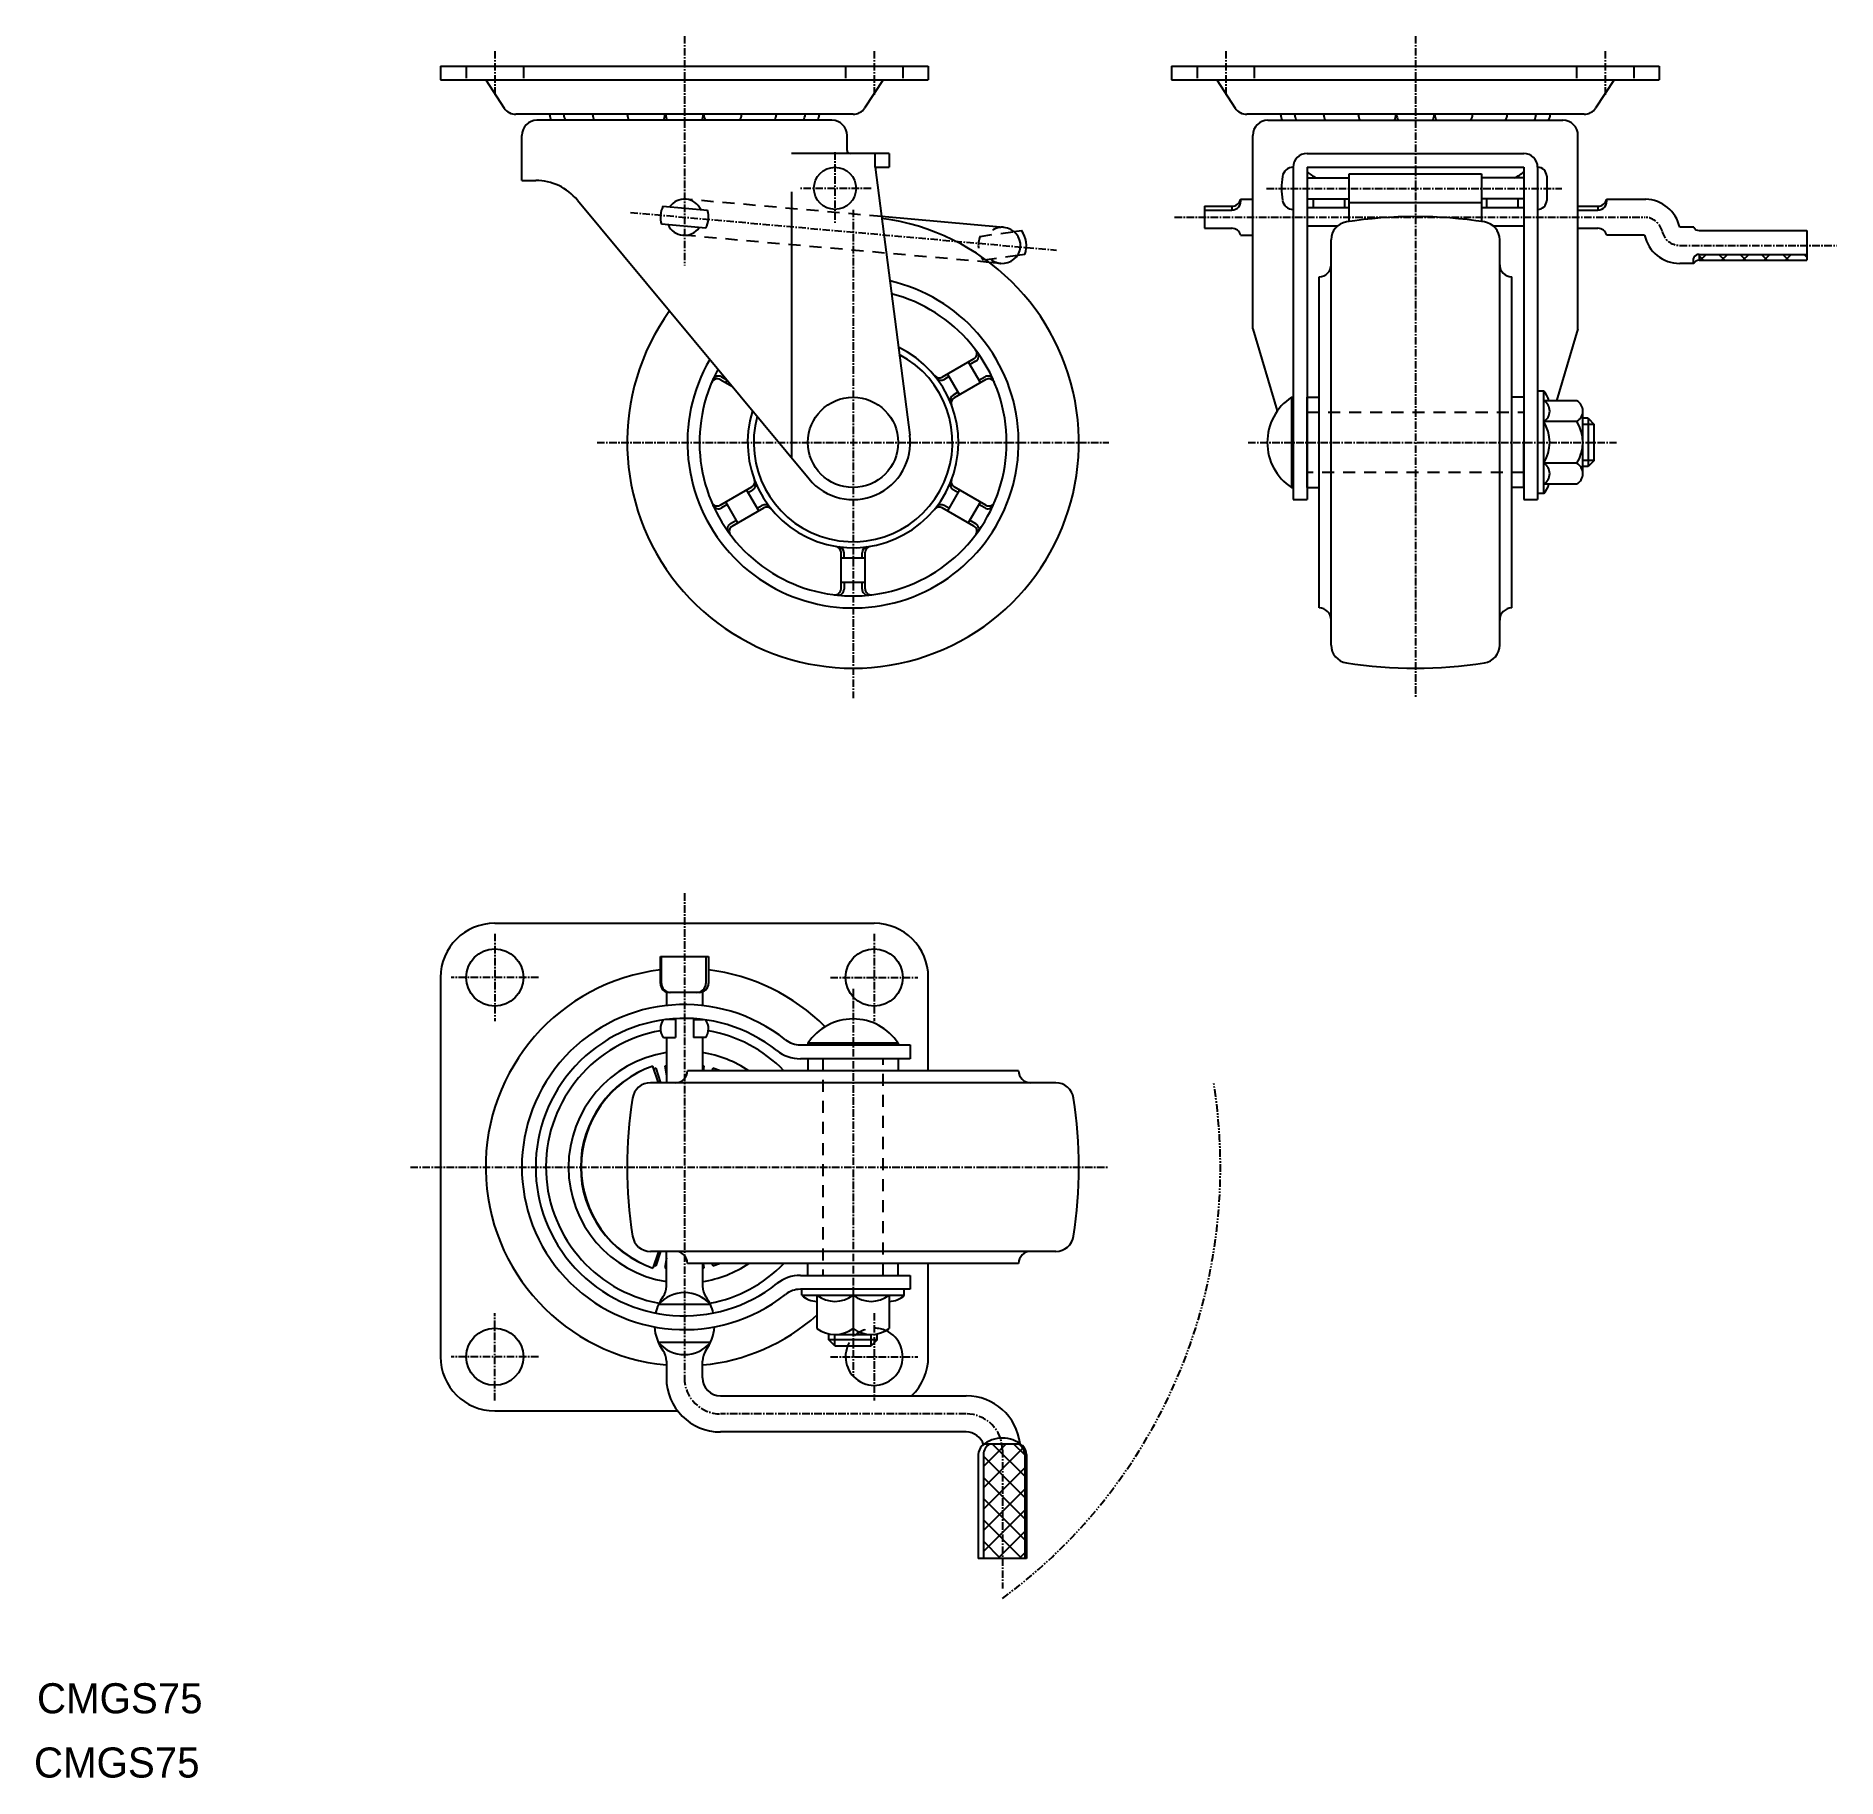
# Model space of a CAD drawing. Extents: x 0 to 299, y 0 to 289.
import ezdxf

# ---------------------------------------------------------------- set-up
doc = ezdxf.new("R2010")
doc.units = 0
for name, pattern in [('CENTER', [2, 1.25, -0.25, 0.25, -0.25]), ('DASHED', [3.5, 2, -1.5]), ('PHANTOM', [2.5, 1.25, -0.25, 0.25, -0.25, 0.25, -0.25])]:
    doc.linetypes.add(name, pattern=pattern)
doc.layers.get('0').update_dxf_attribs({"linetype": 'CONTINUOUS'})
doc.layers.add('CENTER', color=1, linetype='CENTER')

msp = doc.modelspace()

# ---------------------------------------------------------------- linework, layer by layer
at = {"color": 7, "linetype": 'CONTINUOUS'}
for p, q in [((67.51, 284.27), (67.51, 281.97)), ((67.51, 284.27), (148.51, 284.27)), ((148.51, 284.27), (148.51, 281.97)), ((188.89, 284.27), (188.89, 281.97)), ((188.89, 284.27), (269.89, 284.27)), ((269.89, 284.27), (269.89, 281.97)), ((67.51, 281.97), (148.51, 281.97)), ((75.01, 281.97), (78.09, 277.31)), ((141.01, 281.97), (137.93, 277.31)), ((188.89, 281.97), (269.89, 281.97)), ((196.39, 281.97), (199.47, 277.31)), ((262.39, 281.97), (259.31, 277.31)), ((136.01, 276.27), (80.01, 276.27)), ((132.51, 275.27), (83.51, 275.27)), ((257.39, 276.27), (201.39, 276.27)), ((204.89, 275.27), (253.89, 275.27)), ((81.01, 265.27), (81.01, 272.77)), ((135.01, 270.27), (135.01, 272.77)), ((202.39, 240.62), (202.39, 272.77)), ((256.39, 240.62), (256.39, 272.77)), ((142.01, 269.77), (125.81, 269.77)), ((139.66, 267.47), (139.66, 269.77)), ((142.01, 269.77), (142.01, 267.47)), ((211.39, 269.77), (247.39, 269.77)), ((139.66, 267.47), (142.01, 267.47)), ((139.66, 267.47), (145.43, 223)), ((209.09, 267.47), (209.09, 212.27)), ((211.39, 267.47), (247.39, 267.47)), ((211.39, 267.47), (211.39, 212.27)), ((218.39, 258.46), (218.39, 266.37)), ((218.39, 266.37), (240.39, 266.37)), ((240.39, 266.37), (240.39, 258.46)), ((247.39, 267.47), (247.39, 212.27)), ((249.69, 267.47), (249.69, 212.27)), ((81.01, 265.27), (83.31, 265.27)), ((125.81, 263.4), (125.81, 219.18)), ((211.39, 265.72), (218.39, 265.72)), ((247.39, 265.72), (240.39, 265.72)), ((251.19, 265.97), (251.19, 261.97)), ((90.24, 262.02), (128.7, 215.7)), ((104.45, 261), (111.84, 260.34)), ((194.39, 261), (194.39, 257.35)), ((194.39, 261), (198.89, 261)), ((194.39, 260.34), (198.89, 260.34)), ((198.89, 261), (198.89, 260.34)), ((200.36, 262.17), (202.39, 262.17)), ((211.39, 262.22), (218.39, 262.22)), ((211.39, 260.77), (218.39, 260.77)), ((212.39, 262.22), (212.39, 260.77)), ((217.59, 262.22), (217.59, 260.77)), ((240.39, 261.57), (218.39, 261.57)), ((247.39, 262.22), (240.39, 262.22)), ((240.39, 260.77), (247.39, 260.77)), ((241.19, 262.22), (241.19, 260.77)), ((246.39, 262.22), (246.39, 260.77)), ((256.39, 261), (259.68, 261)), ((256.39, 260.34), (259.68, 260.34)), ((259.68, 261), (259.68, 260.34)), ((261.14, 262.17), (267.64, 262.17)), ((111.57, 257.35), (104.19, 258.01)), ((161.07, 257.49), (140.72, 259.29)), ((194.39, 257.35), (198.89, 257.35)), ((211.39, 257.77), (216.52, 257.77)), ((242.26, 257.77), (247.39, 257.77)), ((256.39, 257.35), (259.68, 257.35)), ((275.61, 257.5), (273.29, 257.5)), ((162.74, 256.79), (163.96, 256.96)), ((200.36, 256.17), (202.39, 256.17)), ((215.39, 188.12), (215.39, 255.43)), ((243.39, 188.12), (243.39, 255.43)), ((267.44, 256.17), (261.14, 256.17)), ((276.5, 256.96), (294.39, 256.96)), ((294.39, 256.96), (294.39, 252.04)), ((160.54, 251.51), (158.64, 251.68)), ((164.51, 253), (163.3, 252.83)), ((275.61, 251.5), (273.29, 251.5)), ((276.5, 253), (276.5, 252.04)), ((276.5, 253), (294.39, 253)), ((276.5, 252.04), (294.39, 252.04)), ((213.39, 194.27), (213.39, 249.27)), ((245.39, 194.27), (245.39, 249.27)), ((202.39, 240.62), (206.46, 226.99)), ((256.39, 240.62), (252.84, 228.7)), ((156.07, 235.66), (150.82, 232.63)), ((155.15, 235.13), (157.15, 231.67)), ((156.37, 235.26), (155.4, 234.7)), ((113.96, 232.2), (115.97, 231.03)), ((114.16, 232.66), (115.05, 232.14)), ((114.88, 231.67), (115.11, 232.07)), ((151.93, 232.7), (151.14, 232.24)), ((151.68, 233.13), (153.68, 229.67)), ((158.07, 232.2), (152.82, 229.17)), ((156.9, 232.1), (157.87, 232.66)), ((250.69, 230.27), (249.69, 230.27)), ((250.69, 213.27), (250.69, 230.27)), ((153.43, 230.1), (152.64, 229.64)), ((208.82, 229.27), (209.09, 229.27)), ((208.82, 229.27), (208.82, 214.27)), ((211.39, 229.27), (213.39, 229.27)), ((211.39, 214.27), (211.39, 229.27)), ((247.39, 229.27), (245.39, 229.27)), ((247.39, 229.27), (247.39, 221.77)), ((256.19, 228.7), (250.69, 228.7)), ((256.19, 225.24), (250.69, 225.24)), ((257.19, 216.58), (257.19, 226.97)), ((258.09, 225.77), (257.19, 225.77)), ((258.09, 225.77), (259.09, 224.77)), ((258.09, 225.77), (258.09, 217.77)), ((259.09, 218.77), (259.09, 224.77)), ((247.39, 214.27), (247.39, 221.77)), ((125.81, 219.18), (125.81, 219.18)), ((259.09, 218.77), (258.09, 217.77)), ((256.19, 218.31), (250.69, 218.31)), ((258.09, 217.77), (257.19, 217.77)), ((113.96, 211.35), (119.2, 214.38)), ((120.34, 210.42), (118.34, 213.88)), ((118.59, 213.45), (119.39, 213.91)), ((153.68, 213.88), (151.68, 210.42)), ((153.43, 213.45), (152.64, 213.91)), ((158.07, 211.35), (152.82, 214.38)), ((208.82, 214.27), (209.09, 214.27)), ((211.39, 214.27), (213.39, 214.27)), ((247.39, 214.27), (245.39, 214.27)), ((250.69, 213.27), (249.69, 213.27)), ((256.19, 214.85), (250.69, 214.85)), ((115.13, 211.45), (114.16, 210.89)), ((116.88, 208.42), (114.88, 211.88)), ((115.96, 207.88), (121.2, 210.91)), ((120.09, 210.85), (120.89, 211.31)), ((156.07, 207.88), (150.82, 210.91)), ((151.93, 210.85), (151.14, 211.31)), ((157.15, 211.88), (155.15, 208.42)), ((157.87, 210.89), (156.9, 211.45)), ((209.09, 212.27), (211.39, 212.27)), ((247.39, 212.27), (249.69, 212.27)), ((115.66, 208.29), (116.63, 208.85)), ((155.4, 208.85), (156.37, 208.29)), ((134.01, 197.46), (134.01, 203.52)), ((134.51, 202.52), (134.51, 203.44)), ((137.51, 202.52), (137.51, 203.44)), ((138.01, 197.46), (138.01, 203.52)), ((138.01, 202.52), (134.01, 202.52)), ((138.01, 198.52), (134.01, 198.52)), ((134.51, 198.52), (134.51, 197.4)), ((137.51, 197.4), (137.51, 198.52)), ((76.51, 141.9), (139.51, 141.9)), ((104.01, 131.9), (104.01, 136.4)), ((104.01, 136.4), (112.01, 136.4)), ((104.19, 131.9), (104.19, 136.4)), ((111.57, 136.4), (111.57, 131.9)), ((112.01, 136.4), (112.01, 131.9)), ((67.51, 132.9), (67.51, 69.9)), ((148.51, 117.4), (148.51, 132.9)), ((105.01, 130.49), (105.01, 128.23)), ((110.51, 130.4), (105.51, 130.4)), ((111.01, 130.49), (111.01, 128.23)), ((106.51, 125.9), (104.88, 125.9)), ((105.01, 125.92), (105.01, 125.9)), ((106.51, 125.9), (106.51, 122.9)), ((109.51, 125.9), (111.15, 125.9)), ((109.51, 125.9), (109.51, 122.9)), ((111.01, 125.92), (111.01, 125.9)), ((104.51, 122.9), (106.51, 122.9)), ((105.01, 122.9), (105.01, 115.4)), ((111.51, 122.9), (109.51, 122.9)), ((111.01, 122.9), (111.01, 117.4)), ((127.26, 121.7), (145.51, 121.7)), ((128.51, 121.98), (128.51, 121.7)), ((143.51, 121.98), (128.51, 121.98)), ((143.51, 121.98), (143.51, 121.7)), ((145.51, 121.7), (145.51, 119.4)), ((103.69, 115.4), (102.75, 118.16)), ((103.31, 117.82), (102.91, 117.69)), ((104.09, 115.4), (103.31, 117.82)), ((105.01, 118.2), (104.75, 118.16)), ((104.75, 118.16), (105.01, 116.51)), ((163.51, 117.4), (108.51, 117.4)), ((111.28, 118.16), (111.01, 118.2)), ((111.15, 117.4), (111.28, 118.16)), ((112.72, 117.82), (112.58, 117.4)), ((113.86, 117.44), (112.72, 117.82)), ((113.84, 117.4), (113.86, 117.44)), ((145.51, 119.4), (127.26, 119.4)), ((128.51, 119.4), (128.51, 117.4)), ((143.51, 119.4), (143.51, 117.4)), ((169.67, 115.4), (102.36, 115.4)), ((169.67, 87.4), (102.36, 87.4)), ((103.69, 87.4), (102.75, 84.63)), ((103.31, 84.99), (104.09, 87.4)), ((105.01, 81.61), (105.01, 87.4)), ((102.91, 85.12), (103.31, 84.99)), ((105.01, 86.3), (104.75, 84.64)), ((104.75, 84.64), (105.01, 84.6)), ((163.51, 85.4), (108.51, 85.4)), ((111.01, 85.4), (111.01, 81.61)), ((111.01, 84.6), (111.28, 84.64)), ((111.28, 84.64), (111.15, 85.4)), ((112.58, 85.4), (112.72, 84.99)), ((112.72, 84.99), (113.86, 85.36)), ((113.86, 85.36), (113.84, 85.4)), ((128.51, 83.4), (128.51, 85.4)), ((143.51, 83.4), (143.51, 85.4)), ((148.51, 69.9), (148.51, 85.4)), ((127.26, 83.4), (145.51, 83.4)), ((145.51, 81.1), (127.26, 81.1)), ((127.51, 80.1), (127.51, 81.1)), ((144.51, 80.1), (144.51, 81.1)), ((145.51, 83.4), (145.51, 81.1)), ((112.33, 78.55), (103.69, 78.55)), ((127.51, 80.1), (144.51, 80.1)), ((130.01, 80.1), (130.01, 74.6)), ((136.01, 80.1), (136.01, 74.6)), ((142.01, 80.1), (142.01, 74.6)), ((112.33, 72.25), (103.69, 72.25)), ((132.01, 72.7), (132.01, 73.7)), ((133.01, 71.7), (132.01, 72.7)), ((140.01, 72.7), (132.01, 72.7)), ((133.01, 73.6), (139.01, 73.6)), ((140.01, 72.7), (139.01, 71.7)), ((140.01, 72.7), (140.01, 73.7)), ((105.01, 69.19), (105.01, 66.4)), ((111.01, 66.4), (111.01, 69.19)), ((133.01, 71.7), (139.01, 71.7)), ((114.01, 63.4), (154.81, 63.4)), ((76.51, 60.9), (106.89, 60.9)), ((154.81, 57.4), (114.01, 57.4)), ((163.81, 55.4), (157.81, 55.4)), ((156.81, 53.64), (156.81, 36.4)), ((157.65, 53.64), (157.65, 36.4)), ((164.51, 53.64), (164.51, 36.4)), ((164.81, 53.64), (164.81, 36.4)), ((164.81, 36.4), (156.81, 36.4))]:
    msp.add_line(p, q, dxfattribs=at)
at = {"color": 3, "linetype": 'DASHED'}
for p, q in [((71.76, 284.27), (71.76, 281.97)), ((81.26, 284.27), (81.26, 281.97)), ((134.76, 284.27), (134.76, 281.97)), ((144.26, 284.27), (144.26, 281.97)), ((193.14, 284.27), (193.14, 281.97)), ((202.64, 284.27), (202.64, 281.97)), ((256.14, 284.27), (256.14, 281.97)), ((265.64, 284.27), (265.64, 281.97)), ((140.72, 259.29), (108.28, 262.16)), ((158.64, 251.68), (107.75, 256.19)), ((157.1, 256), (162.74, 256.79)), ((163.3, 252.83), (157.65, 252.04)), ((211.39, 226.77), (247.39, 226.77)), ((247.39, 216.77), (211.39, 216.77)), ((131.01, 119.4), (131.01, 83.4)), ((141.01, 83.4), (141.01, 119.4))]:
    msp.add_line(p, q, dxfattribs=at)
at = {"color": 3, "linetype": 'CONTINUOUS'}
for p, q in [((276.5, 252.75), (277.21, 252.04)), ((276.7, 252.04), (277.66, 253)), ((279.79, 253), (280.75, 252.04)), ((280.24, 252.04), (281.2, 253)), ((283.32, 253), (284.28, 252.04)), ((283.78, 252.04), (284.73, 253)), ((286.86, 253), (287.82, 252.04)), ((287.31, 252.04), (288.27, 253)), ((290.39, 253), (291.35, 252.04)), ((290.85, 252.04), (291.8, 253)), ((293.93, 253), (294.39, 252.53)), ((294.38, 252.04), (294.39, 252.05)), ((259.09, 224.77), (257.19, 224.77)), ((259.09, 218.77), (257.19, 218.77)), ((133.01, 71.7), (133.01, 73.6)), ((139.01, 71.7), (139.01, 73.6)), ((157.65, 51.67), (161.38, 55.4)), ((157.65, 48.14), (164.21, 54.69)), ((159.19, 55.4), (164.51, 50.07)), ((162.72, 55.4), (164.51, 53.61)), ((157.65, 53.4), (164.51, 46.54)), ((157.65, 44.6), (164.51, 51.46)), ((157.65, 49.86), (164.51, 43)), ((157.65, 41.06), (164.51, 47.93)), ((157.65, 46.33), (164.51, 39.47)), ((157.65, 37.53), (164.51, 44.39)), ((157.65, 42.79), (164.04, 36.4)), ((157.65, 39.26), (160.51, 36.4)), ((160.06, 36.4), (164.51, 40.85)), ((163.6, 36.4), (164.51, 37.32))]:
    msp.add_line(p, q, dxfattribs=at)
at = {"color": 7, "linetype": 'CONTINUOUS'}
for centre, radius in [((133.01, 263.97), 3.5), ((136.01, 221.77), 7.5), ((76.51, 132.9), 4.75), ((139.51, 132.9), 4.75), ((76.51, 69.9), 4.75)]:
    msp.add_circle(centre, radius, dxfattribs=at)
for centre, radius, start, end in [((80.01, 278.57), 2.3, 213.421, 270), ((83.51, 272.77), 2.5, 90, 180), ((88.76, 276.61), 3.17, 186.102, 204.914), ((91.11, 276.61), 3.17, 186.102, 204.914), ((95.9, 276.61), 3.17, 186.102, 204.914), ((101.66, 276.61), 3.17, 186.102, 204.914), ((101.66, 276.61), 3.17, 335.086, 353.898), ((108.01, 276.61), 3.17, 186.102, 204.914), ((108.01, 276.61), 3.17, 335.086, 353.898), ((114.36, 276.61), 3.17, 186.102, 204.914), ((114.36, 276.61), 3.17, 335.086, 353.898), ((120.12, 276.61), 3.17, 335.086, 353.898), ((124.92, 276.61), 3.17, 335.086, 353.898), ((127.26, 276.61), 3.17, 335.086, 353.898), ((132.51, 272.77), 2.5, 0, 90), ((136.01, 278.57), 2.3, 270, 326.579), ((201.39, 278.57), 2.3, 213.421, 270), ((204.89, 272.77), 2.5, 90, 180), ((210.14, 276.61), 3.17, 186.102, 204.914), ((212.49, 276.61), 3.17, 186.102, 204.914), ((217.28, 276.61), 3.17, 186.102, 204.914), ((223.04, 276.61), 3.17, 186.102, 204.914), ((223.04, 276.61), 3.17, 335.086, 353.898), ((229.39, 276.61), 3.17, 186.102, 204.914), ((229.39, 276.61), 3.17, 335.086, 353.966), ((235.74, 276.61), 3.17, 186.102, 204.914), ((235.74, 276.61), 3.17, 335.086, 353.898), ((241.5, 276.61), 3.17, 335.086, 353.898), ((246.3, 276.61), 3.17, 335.086, 353.898), ((248.64, 276.61), 3.17, 335.086, 353.898), ((253.89, 272.77), 2.5, 0, 90), ((257.39, 278.57), 2.3, 270, 326.579), ((135.51, 270.27), 0.5, 180, 270), ((211.39, 267.47), 2.3, 90, 180), ((247.39, 267.47), 2.3, 0, 90), ((209.09, 265.67), 1.8, 90.0001, 170.682), ((215.14, 270.59), 5.35, 225.497, 245.542), ((243.64, 270.59), 5.35, 294.458, 314.503), ((249.69, 265.97), 1.5, 0, 90), ((83.31, 256.27), 9, 39.7094, 90), ((219.46, 263.97), 12.3, 170.678, 179.995), ((219.46, 263.98), 12.3, 180.005, 189.322), ((108.01, 259.17), 4, 152.915, 196.964), ((108.01, 259.17), 3, 24.9428, 144.939), ((108.01, 259.17), 4, 332.918, 16.9665), ((198.89, 261.84), 1.5, 270, 12.5915), ((198.89, 262.5), 1.5, 270, 347.613), ((209.09, 262.27), 1.8, 189.318, 270), ((249.69, 261.97), 1.5, 269.988, 0.0117), ((259.68, 261.84), 1.5, 270, 12.5915), ((259.68, 262.5), 1.5, 270, 347.613), ((267.44, 256.17), 6, 12.7676, 88.1658), ((136.01, 221.77), 37.5, 144.384, 82.723), ((108.01, 259.17), 3, 204.939, 324.943), ((160.81, 254.5), 3, 264.941, 84.9408), ((198.89, 255.85), 1.5, 12.3871, 90), ((218.39, 255.43), 3, 98.7875, 180), ((229.39, 184.27), 75, 81.2121, 98.7879), ((240.39, 255.43), 3, 0, 81.2119), ((259.68, 255.85), 1.5, 12.3871, 90), ((276.5, 257.96), 1, 207.352, 270.001), ((160.81, 254.5), 4, 337.942, 37.9414), ((273.29, 257.5), 6, 192.768, 270), ((213.39, 251.27), 2, 270, 0), ((245.39, 251.27), 2, 180, 270), ((276.5, 252), 1, 90, 208.594), ((276.5, 251.04), 1, 90, 152.655), ((136.01, 221.77), 27.5, 149.919, 77.1883), ((136.01, 221.77), 25.5, 151.582, 75.5249), ((136.01, 221.77), 17.5, 162.588, 64.5195), ((136.01, 221.77), 16.5, 164.862, 62.2451), ((155.57, 236.53), 1, 300, 37.0334), ((155.87, 236.13), 1, 300, 35.8567), ((113.46, 231.33), 1, 60, 157.033), ((113.66, 231.8), 1, 60, 155.857), ((150.32, 233.5), 1, 219.332, 300), ((150.64, 233.1), 1, 217.766, 300), ((158.37, 231.8), 1, 24.1433, 120), ((158.57, 231.33), 1, 22.9665, 120), ((248.02, 227.76), 3.67, 14.9399, 43.3212), ((153.14, 228.77), 1, 120, 202.234), ((153.32, 228.3), 1, 120, 200.668), ((213.79, 221.77), 9, 123.557, 236.443), ((249.69, 226.97), 2, 300, 59.9997), ((255.19, 226.97), 2, 300, 59.9997), ((245.19, 221.77), 6.5, 327.796, 32.2043), ((250.69, 221.77), 6.5, 327.796, 32.2043), ((136.01, 221.77), 9.5, 219.709, 7.3978), ((118.7, 215.24), 1, 300, 20.6676), ((153.32, 215.24), 1, 159.332, 240), ((249.69, 216.58), 2, 300, 59.9997), ((255.19, 216.58), 2, 300, 59.9997), ((118.89, 214.77), 1, 300, 22.2335), ((153.14, 214.77), 1, 157.766, 240), ((248.02, 215.79), 3.67, 316.679, 345.06), ((113.46, 212.21), 1, 202.967, 300), ((113.66, 211.75), 1, 204.143, 300), ((121.39, 210.44), 1, 37.7664, 120), ((121.7, 210.05), 1, 39.3324, 120), ((150.32, 210.05), 1, 60, 140.668), ((150.64, 210.44), 1, 60, 142.234), ((158.37, 211.75), 1, 240, 335.857), ((158.57, 212.21), 1, 240, 337.033), ((116.16, 207.42), 1, 120, 215.857), ((116.46, 207.02), 1, 120, 217.033), ((155.57, 207.02), 1, 322.967, 60), ((155.87, 207.42), 1, 324.143, 60), ((133.01, 203.52), 1, 0, 80.6676), ((133.51, 203.44), 1, 0, 82.2335), ((138.51, 203.44), 1, 97.7664, 180), ((139.01, 203.52), 1, 99.3324, 180), ((133.01, 197.46), 1, 262.967, 0), ((133.51, 197.4), 1, 264.143, 0), ((138.51, 197.4), 1, 180, 275.857), ((139.01, 197.46), 1, 180, 277.033), ((213.39, 192.27), 2, 0, 90), ((245.39, 192.27), 2, 90, 180), ((218.39, 188.12), 3, 180, 261.212), ((240.39, 188.12), 3, 278.788, 0), ((229.39, 259.27), 75, 261.212, 278.788), ((76.51, 132.9), 9, 90, 180), ((139.51, 132.9), 9, 0, 90), ((108.01, 101.4), 33, 96.9621, 264.784), ((105.51, 131.9), 1.5, 180, 270), ((105.69, 131.9), 1.5, 180, 270), ((110.07, 131.9), 1.5, 270, 0), ((110.51, 131.9), 1.5, 270, 0), ((108.01, 101.4), 33, 44.9415, 83.0379), ((108.01, 101.4), 27, 51.6164, 308.384), ((108.01, 101.4), 24.7, 51.6164, 308.384), ((106.51, 124.4), 2.5, 144.69, 216.87), ((109.51, 124.4), 2.5, 323.13, 35.3098), ((136.01, 117), 9, 33.5573, 146.443), ((108.01, 101.4), 23, 99.9545, 259.461), ((108.01, 101.4), 23, 44.0792, 80.0455), ((108.01, 101.4), 19.25, 98.9658, 261.034), ((108.01, 101.4), 19.25, 56.219, 81.0342), ((127.26, 125.7), 6.3, 231.616, 270), ((127.26, 125.7), 4, 231.616, 270), ((108.51, 101.4), 17.73, 108.969, 251.031), ((108.67, 101.4), 17.78, 109.471, 250.529), ((106.51, 117.4), 2, 270, 0), ((165.51, 117.4), 2, 180, 270), ((102.36, 112.4), 3, 90, 171.212), ((169.67, 112.4), 3, 8.7881, 90), ((173.51, 101.4), 75, 171.212, 188.788), ((98.51, 101.4), 75, 351.212, 8.7879), ((102.36, 90.4), 3, 188.788, 270), ((169.67, 90.4), 3, 270, 351.212), ((106.51, 85.4), 2, 0, 90), ((165.51, 85.4), 2, 90, 180), ((108.01, 101.4), 19.25, 278.966, 303.781), ((108.01, 101.4), 23, 280.539, 315.921), ((102.01, 81.61), 3, 324.278, 0), ((114.01, 81.61), 3, 180, 215.722), ((127.26, 77.1), 6.3, 90, 128.384), ((127.26, 77.1), 4, 90, 128.384), ((110.64, 75.4), 7.63, 144.278, 166.593), ((108.01, 74.89), 5.66, 40.3101, 139.69), ((105.38, 75.4), 7.63, 13.4072, 35.7215), ((130.03, 82.77), 3.67, 226.679, 269.72), ((133.01, 84.1), 5, 233.13, 306.87), ((139.01, 84.1), 5, 233.13, 306.87), ((142, 82.77), 3.67, 270.28, 313.321), ((110.64, 75.4), 7.63, 184.032, 215.722), ((108.01, 101.4), 33, 275.216, 311.81), ((105.38, 75.4), 7.63, 324.278, 355.968), ((108.01, 75.92), 5.66, 220.31, 319.69), ((133.01, 78.6), 5, 233.13, 306.87), ((139.51, 69.9), 4.75, 157.732, 65.8945), ((139.01, 78.6), 5, 233.13, 306.87), ((76.51, 69.9), 9, 180, 270), ((102.01, 69.19), 3, 0, 35.7215), ((102.01, 69.19), 3, 0, 35.7215), ((114.01, 69.19), 3, 144.278, 180), ((139.51, 69.9), 9, 313.762, 0), ((114.01, 66.4), 9, 180, 270), ((114.01, 66.4), 3, 180, 270), ((154.81, 54.4), 9, 6.6673, 90), ((154.81, 54.4), 3, 17.3379, 90), ((158.81, 53.64), 2, 131.81, 179.999), ((160.81, 51.4), 5, 48.1898, 131.81), ((159.65, 53.64), 2, 118.118, 179.999), ((162.51, 53.64), 2, 0, 61.8801), ((162.81, 53.64), 2, 0, 48.1893)]:
    msp.add_arc(centre, radius, start, end, dxfattribs=at)
at = {"color": 3, "linetype": 'DASHED'}
for centre, radius, start, end in [((160.81, 254.5), 3, 84.9408, 146.131), ((160.81, 254.5), 4, 157.941, 217.942), ((160.81, 254.5), 3, 229.752, 264.941), ((139.51, 69.9), 4.75, 65.8946, 157.7315)]:
    msp.add_arc(centre, radius, start, end, dxfattribs=at)
at = {"color": 3, "linetype": 'PHANTOM'}
msp.add_arc((108.01, 101.4), 89, 306.3838, 9.0504, dxfattribs=at)
at = {"layer": 'CENTER', "color": 1, "linetype": 'CENTER'}
for p, q in [((108.01, 289.27), (108.01, 251.17)), ((229.39, 289.27), (229.39, 179.27)), ((76.51, 286.77), (76.51, 279.47)), ((139.51, 286.77), (139.51, 279.47)), ((197.89, 286.77), (197.89, 279.47)), ((260.89, 286.77), (260.89, 279.47)), ((133.01, 269.97), (133.01, 257.97)), ((139.01, 263.97), (127.01, 263.97)), ((204.66, 263.97), (253.69, 263.97)), ((136.01, 260.41), (136.01, 179.27)), ((99.05, 259.97), (169.77, 253.71)), ((189.39, 259.17), (267.54, 259.17)), ((273.29, 254.5), (299.39, 254.5)), ((93.51, 221.77), (178.51, 221.77)), ((201.61, 221.77), (262.81, 221.77)), ((108.01, 146.9), (108.01, 66.4)), ((76.51, 140.15), (76.51, 125.65)), ((139.51, 140.15), (139.51, 125.65)), ((83.76, 132.9), (69.26, 132.9)), ((132.26, 132.9), (146.76, 132.9)), ((136.01, 131), (136.01, 66.7)), ((62.51, 101.4), (178.51, 101.4)), ((76.51, 62.65), (76.51, 77.15)), ((139.51, 77.15), (139.51, 62.65)), ((83.76, 69.9), (69.26, 69.9)), ((132.26, 69.9), (146.76, 69.9)), ((154.81, 60.4), (114.01, 60.4)), ((160.81, 54.4), (160.81, 31.4))]:
    msp.add_line(p, q, dxfattribs=at)
for centre, radius, start, end in [((267.44, 256.17), 3, 12.7676, 88.1658), ((273.29, 257.5), 3, 192.768, 270), ((114.01, 66.4), 6, 180, 270), ((154.81, 54.4), 6, 0, 90)]:
    msp.add_arc(centre, radius, start, end, dxfattribs=at)

# ---------------------------------------------------------------- texts
for p in [(0.5, 10.67), (0, 0)]:
    msp.add_text('CMGS75', height=5).set_placement(p)

doc.saveas('drawing.dxf')
